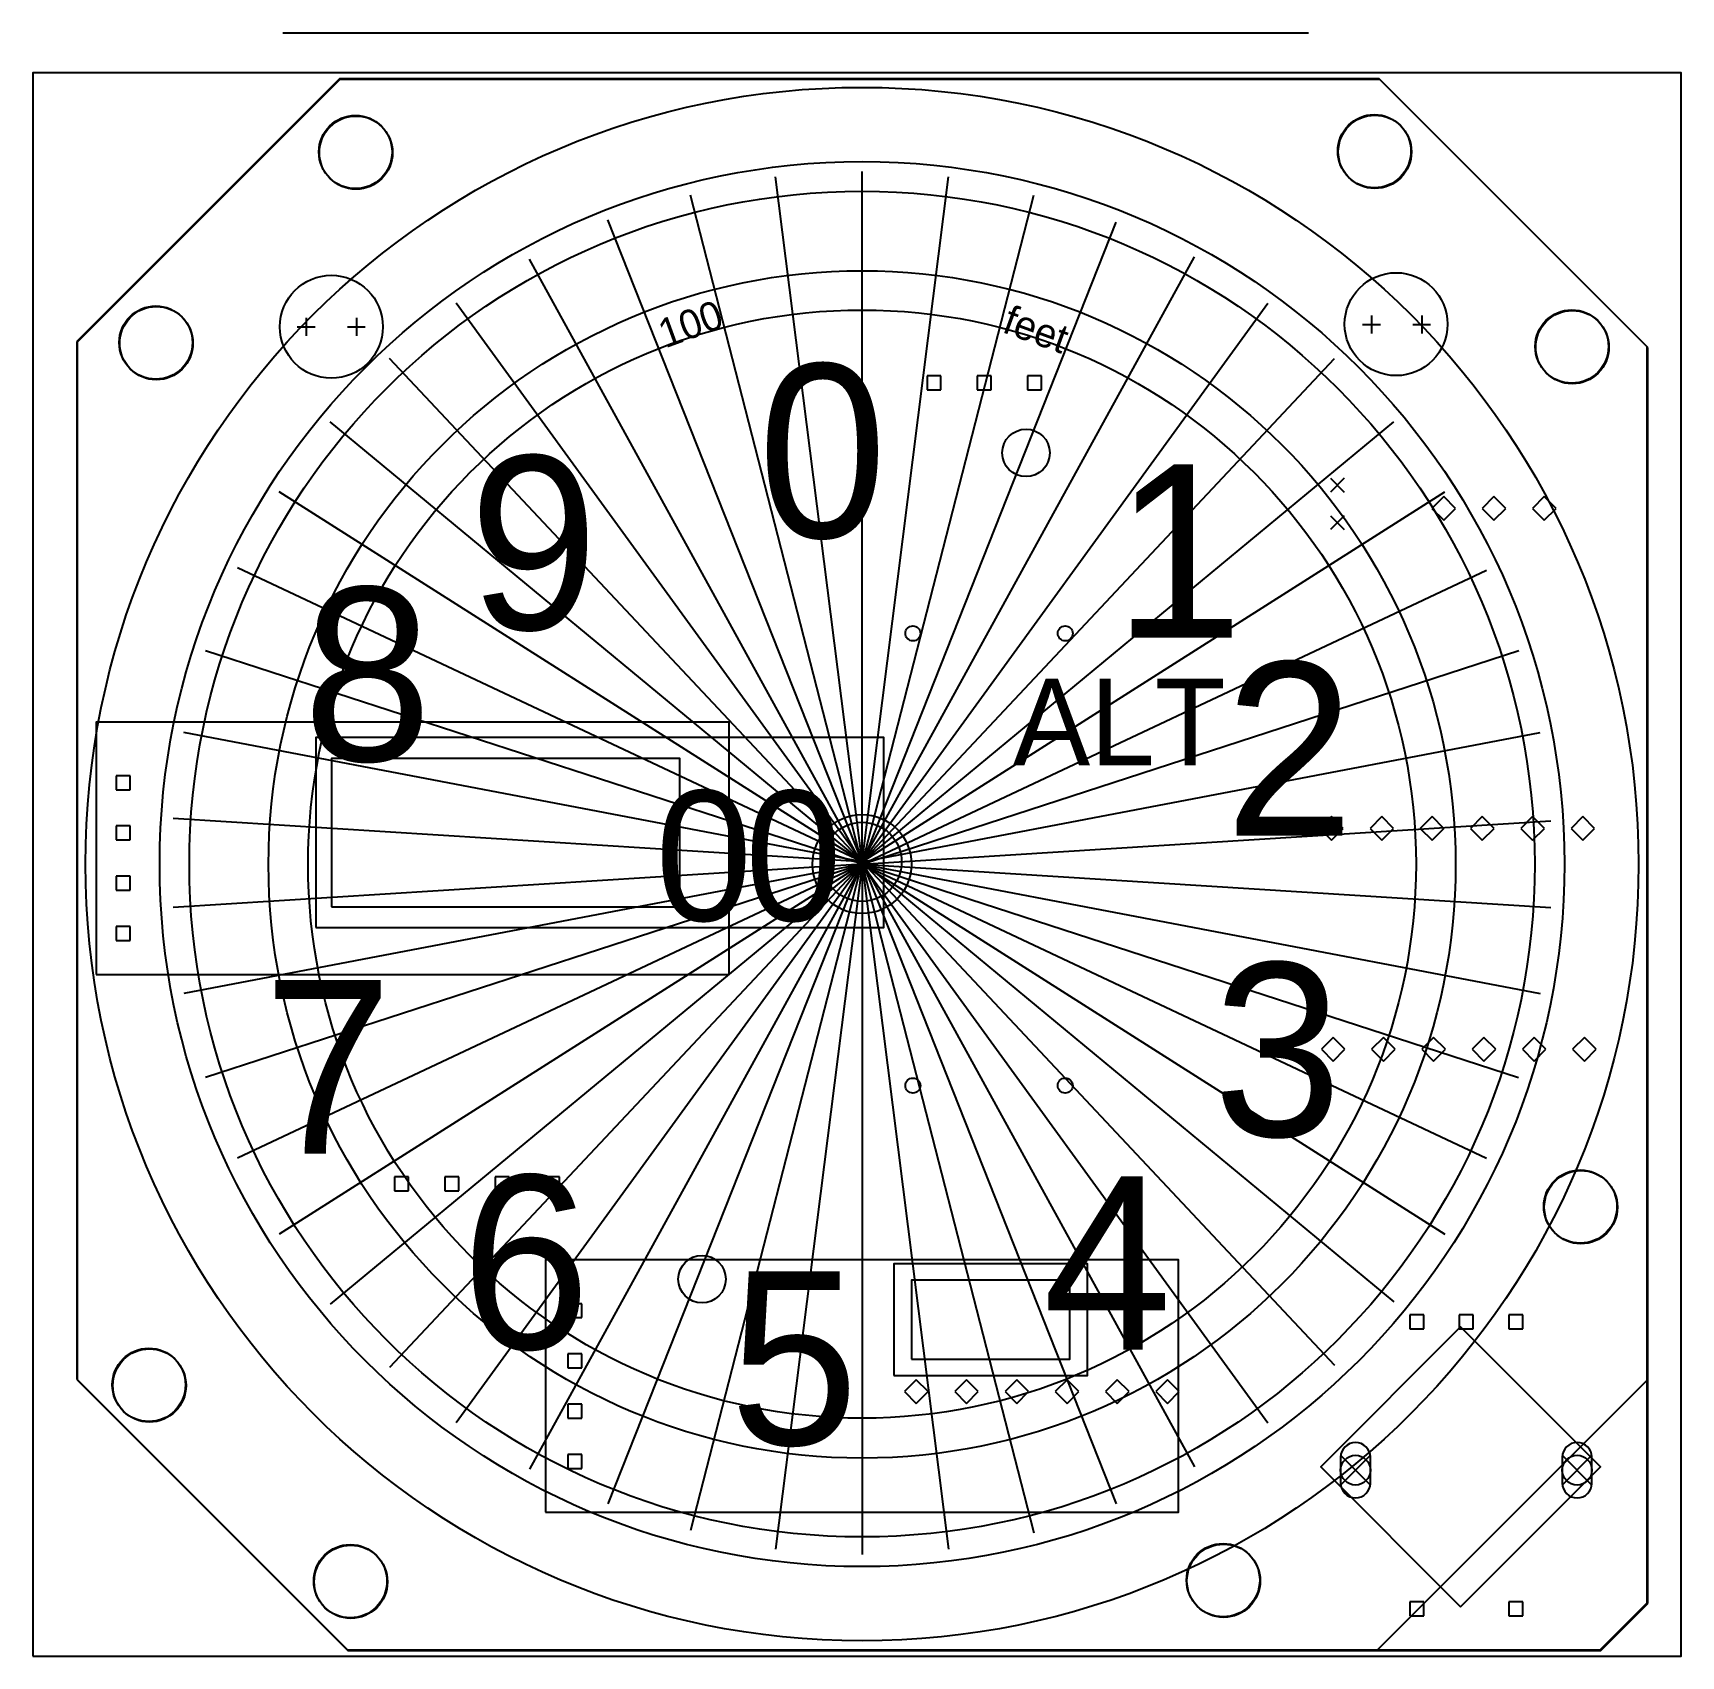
# Model space of a CAD drawing. Extents: x 18.1 to 101.4, y 115 to 197.
import ezdxf

# ---------------------------------------------------------------- set-up
doc = ezdxf.new("R2010")
doc.units = 0
doc.header["$LTSCALE"] = 2.97
doc.header["$MEASUREMENT"] = 0
doc.layers.get('0').update_dxf_attribs({"linetype": 'CONTINUOUS'})
for name, color, linetype in [('CAD_EDGE', 7, 'CONTINUOUS'), ('JET_RANGER_OUTLINE', 5, 'CONTINUOUS'), ('PCB_LAYOUT', 7, 'CONTINUOUS'), ('TEXT', 7, 'CONTINUOUS')]:
    doc.layers.add(name, color=color, linetype=linetype)
doc.styles.get("Standard").update_dxf_attribs({"font": 'txt.shx'})

msp = doc.modelspace()

# ---------------------------------------------------------------- linework, layer by layer
at = {"color": 9, "linetype": 'CONTINUOUS'}
for points in [[(30, 154.981, -1), (90, 154.981, -1)], [(32, 155, -1), (88, 155, -1)]]:
    msp.add_lwpolyline(points, format="xyb", close=True, dxfattribs=at)
at = {"layer": 'CAD_EDGE', "linetype": 'CONTINUOUS'}
for p, q in [((33.586, 194.685), (20.306, 181.405)), ((86.146, 194.685), (33.586, 194.685)), ((99.686, 181.145), (86.146, 194.685)), ((20.306, 181.405), (20.306, 128.975)), ((99.686, 117.665), (99.686, 181.145)), ((20.306, 128.975), (33.986, 115.295)), ((86.054, 115.295), (99.734, 128.975)), ((97.316, 115.295), (99.686, 117.665)), ((33.986, 115.295), (85.836, 115.295)), ((85.836, 115.295), (97.316, 115.295))]:
    msp.add_line(p, q, dxfattribs=at)
msp.add_lwpolyline([(58, 155.113, -1), (62, 155.113, -1)], format="xyb", close=True, dxfattribs=at)
msp.add_lwpolyline([(90.256, 117.474), (97.327, 124.545), (90.256, 131.616), (83.185, 124.545)], close=True, dxfattribs=at)
for centre in [(34.396, 190.985), (85.896, 191.025), (24.306, 181.355), (95.876, 181.155), (96.307, 137.694), (23.956, 128.685), (34.136, 118.765), (78.249, 118.815)]:
    msp.add_circle(centre, 1.85, dxfattribs=at)
at = {"layer": 'JET_RANGER_OUTLINE', "linetype": 'CONTINUOUS'}
for points in [[(18.095, 114.981), (101.396, 114.981), (101.396, 194.981), (18.095, 194.981)], [(62.5, 129.975), (70.5, 129.975), (70.5, 133.975), (62.5, 133.975)]]:
    msp.add_lwpolyline(points, close=True, dxfattribs=at)
for points in [[(20.75, 155, -1), (99.25, 155, -1)], [(30.577, 182.153, -1), (35.777, 182.153, -1)], [(84.393, 182.284, -1), (89.593, 182.284, -1)], [(57.5, 155, -1), (62.5, 155, -1)]]:
    msp.add_lwpolyline(points, format="xyb", close=True, dxfattribs=at)
at = {"layer": 'JET_RANGER_OUTLINE', "color": 2, "linetype": 'CONTINUOUS'}
msp.add_lwpolyline([(33.177, 152.839), (50.789, 152.839), (50.789, 160.339), (33.177, 160.339)], close=True, dxfattribs=at)
at = {"layer": 'PCB_LAYOUT', "linetype": 'CONTINUOUS'}
for p, q in [((30.718, 196.999), (82.568, 196.999)), ((33.612, 194.653), (20.332, 181.373)), ((86.172, 194.653), (33.612, 194.653)), ((99.712, 181.113), (86.172, 194.653)), ((31.902, 182.603), (31.902, 181.703)), ((34.442, 182.603), (34.442, 181.703)), ((85.75, 182.719), (85.75, 181.819)), ((88.29, 182.719), (88.29, 181.819)), ((31.452, 182.153), (32.352, 182.153)), ((33.992, 182.153), (34.892, 182.153)), ((85.3, 182.269), (86.2, 182.269)), ((87.84, 182.269), (88.74, 182.269)), ((20.332, 181.373), (20.332, 128.943)), ((99.712, 117.633), (99.712, 181.113)), ((63.991, 179.677), (63.284, 179.677)), ((63.284, 179.677), (63.284, 178.97)), ((63.991, 178.97), (63.991, 179.677)), ((66.531, 179.677), (65.824, 179.677)), ((65.824, 179.677), (65.824, 178.97)), ((66.531, 178.97), (66.531, 179.677)), ((69.071, 179.677), (68.364, 179.677)), ((68.364, 179.677), (68.364, 178.97)), ((69.071, 178.97), (69.071, 179.677)), ((63.284, 178.97), (63.991, 178.97)), ((65.824, 178.97), (66.531, 178.97)), ((68.364, 178.97), (69.071, 178.97)), ((83.672, 174.503), (84.372, 173.803)), ((84.372, 174.503), (83.672, 173.803)), ((89.402, 173.568), (88.807, 172.973)), ((89.997, 172.973), (89.402, 173.568)), ((91.942, 173.568), (91.347, 172.973)), ((92.537, 172.973), (91.942, 173.568)), ((94.482, 173.568), (93.887, 172.973)), ((95.077, 172.973), (94.482, 173.568)), ((83.672, 172.603), (84.372, 171.903)), ((84.372, 172.603), (83.672, 171.903)), ((88.807, 172.973), (89.402, 172.378)), ((89.402, 172.378), (89.997, 172.973)), ((91.347, 172.973), (91.942, 172.378)), ((91.942, 172.378), (92.537, 172.973)), ((93.887, 172.973), (94.482, 172.378)), ((94.482, 172.378), (95.077, 172.973)), ((23.006, 159.467), (22.299, 159.467)), ((22.299, 159.467), (22.299, 158.76)), ((23.006, 158.76), (23.006, 159.467)), ((22.299, 158.76), (23.006, 158.76)), ((23.006, 156.927), (22.299, 156.927)), ((22.299, 156.927), (22.299, 156.22)), ((23.006, 156.22), (23.006, 156.927)), ((83.732, 157.398), (83.137, 156.803)), ((83.137, 156.803), (83.732, 156.208)), ((84.327, 156.803), (83.732, 157.398)), ((83.732, 156.208), (84.327, 156.803)), ((86.272, 157.398), (85.677, 156.803)), ((85.677, 156.803), (86.272, 156.208)), ((86.867, 156.803), (86.272, 157.398)), ((86.272, 156.208), (86.867, 156.803)), ((88.812, 157.398), (88.217, 156.803)), ((88.217, 156.803), (88.812, 156.208)), ((89.407, 156.803), (88.812, 157.398)), ((88.812, 156.208), (89.407, 156.803)), ((91.352, 157.398), (90.757, 156.803)), ((90.757, 156.803), (91.352, 156.208)), ((91.947, 156.803), (91.352, 157.398)), ((91.352, 156.208), (91.947, 156.803)), ((93.892, 157.398), (93.297, 156.803)), ((93.297, 156.803), (93.892, 156.208)), ((94.487, 156.803), (93.892, 157.398)), ((93.892, 156.208), (94.487, 156.803)), ((96.432, 157.398), (95.837, 156.803)), ((95.837, 156.803), (96.432, 156.208)), ((97.027, 156.803), (96.432, 157.398)), ((96.432, 156.208), (97.027, 156.803)), ((22.299, 156.22), (23.006, 156.22)), ((23.006, 154.387), (22.299, 154.387)), ((22.299, 154.387), (22.299, 153.68)), ((23.006, 153.68), (23.006, 154.387)), ((22.299, 153.68), (23.006, 153.68)), ((23.006, 151.847), (22.299, 151.847)), ((22.299, 151.847), (22.299, 151.14)), ((23.006, 151.14), (23.006, 151.847)), ((22.299, 151.14), (23.006, 151.14)), ((83.812, 146.238), (83.217, 145.643)), ((84.407, 145.643), (83.812, 146.238)), ((86.352, 146.238), (85.757, 145.643)), ((86.947, 145.643), (86.352, 146.238)), ((88.892, 146.238), (88.297, 145.643)), ((89.487, 145.643), (88.892, 146.238)), ((91.432, 146.238), (90.837, 145.643)), ((92.027, 145.643), (91.432, 146.238)), ((93.972, 146.238), (93.377, 145.643)), ((94.567, 145.643), (93.972, 146.238)), ((96.512, 146.238), (95.917, 145.643)), ((97.107, 145.643), (96.512, 146.238)), ((83.217, 145.643), (83.812, 145.048)), ((83.812, 145.048), (84.407, 145.643)), ((85.757, 145.643), (86.352, 145.048)), ((86.352, 145.048), (86.947, 145.643)), ((88.297, 145.643), (88.892, 145.048)), ((88.892, 145.048), (89.487, 145.643)), ((90.837, 145.643), (91.432, 145.048)), ((91.432, 145.048), (92.027, 145.643)), ((93.377, 145.643), (93.972, 145.048)), ((93.972, 145.048), (94.567, 145.643)), ((95.917, 145.643), (96.512, 145.048)), ((96.512, 145.048), (97.107, 145.643)), ((37.082, 139.189), (36.375, 139.189)), ((36.375, 139.189), (36.375, 138.482)), ((37.082, 138.482), (37.082, 139.189)), ((39.622, 139.189), (38.915, 139.189)), ((38.915, 139.189), (38.915, 138.482)), ((39.622, 138.482), (39.622, 139.189)), ((42.162, 139.189), (41.455, 139.189)), ((41.455, 139.189), (41.455, 138.482)), ((42.162, 138.482), (42.162, 139.189)), ((44.702, 139.189), (43.995, 139.189)), ((43.995, 139.189), (43.995, 138.482)), ((44.702, 138.482), (44.702, 139.189)), ((36.375, 138.482), (37.082, 138.482)), ((38.915, 138.482), (39.622, 138.482)), ((41.455, 138.482), (42.162, 138.482)), ((43.995, 138.482), (44.702, 138.482)), ((45.836, 132.787), (45.129, 132.787)), ((45.129, 132.787), (45.129, 132.08)), ((45.836, 132.08), (45.836, 132.787)), ((45.129, 132.08), (45.836, 132.08)), ((88.396, 132.227), (87.689, 132.227)), ((87.689, 132.227), (87.689, 131.52)), ((88.396, 131.52), (88.396, 132.227)), ((90.896, 132.227), (90.189, 132.227)), ((90.189, 132.227), (90.189, 131.52)), ((90.896, 131.52), (90.896, 132.227)), ((93.396, 132.227), (92.689, 132.227)), ((92.689, 132.227), (92.689, 131.52)), ((93.396, 131.52), (93.396, 132.227)), ((87.689, 131.52), (88.396, 131.52)), ((90.189, 131.52), (90.896, 131.52)), ((92.689, 131.52), (93.396, 131.52)), ((45.836, 130.247), (45.129, 130.247)), ((45.129, 130.247), (45.129, 129.54)), ((45.836, 129.54), (45.836, 130.247)), ((45.129, 129.54), (45.836, 129.54)), ((20.332, 128.943), (34.012, 115.263)), ((62.742, 128.938), (62.147, 128.343)), ((62.147, 128.343), (62.742, 127.748)), ((63.337, 128.343), (62.742, 128.938)), ((62.742, 127.748), (63.337, 128.343)), ((65.282, 128.938), (64.687, 128.343)), ((64.687, 128.343), (65.282, 127.748)), ((65.877, 128.343), (65.282, 128.938)), ((65.282, 127.748), (65.877, 128.343)), ((67.822, 128.938), (67.227, 128.343)), ((67.227, 128.343), (67.822, 127.748)), ((68.417, 128.343), (67.822, 128.938)), ((67.822, 127.748), (68.417, 128.343)), ((70.362, 128.938), (69.767, 128.343)), ((69.767, 128.343), (70.362, 127.748)), ((70.957, 128.343), (70.362, 128.938)), ((70.362, 127.748), (70.957, 128.343)), ((72.902, 128.938), (72.307, 128.343)), ((72.307, 128.343), (72.902, 127.748)), ((73.497, 128.343), (72.902, 128.938)), ((72.902, 127.748), (73.497, 128.343)), ((75.442, 128.938), (74.847, 128.343)), ((74.847, 128.343), (75.442, 127.748)), ((76.037, 128.343), (75.442, 128.938)), ((75.442, 127.748), (76.037, 128.343)), ((45.836, 127.707), (45.129, 127.707)), ((45.129, 127.707), (45.129, 127)), ((45.836, 127), (45.836, 127.707)), ((45.129, 127), (45.836, 127)), ((45.836, 125.167), (45.129, 125.167)), ((45.129, 125.167), (45.129, 124.46)), ((45.836, 124.46), (45.836, 125.167)), ((84.192, 125.123), (85.692, 123.623)), ((85.692, 125.123), (84.192, 123.623)), ((84.192, 125.023), (84.192, 123.723)), ((85.692, 123.723), (85.692, 125.023)), ((95.392, 125.123), (96.892, 123.623)), ((96.892, 125.123), (95.392, 123.623)), ((95.392, 125.023), (95.392, 123.723)), ((96.892, 123.723), (96.892, 125.023)), ((45.129, 124.46), (45.836, 124.46)), ((88.396, 117.727), (87.689, 117.727)), ((87.689, 117.727), (87.689, 117.02)), ((88.396, 117.02), (88.396, 117.727)), ((93.396, 117.727), (92.689, 117.727)), ((92.689, 117.727), (92.689, 117.02)), ((93.396, 117.02), (93.396, 117.727)), ((97.342, 115.263), (99.712, 117.633)), ((87.689, 117.02), (88.396, 117.02)), ((92.689, 117.02), (93.396, 117.02)), ((34.012, 115.263), (85.862, 115.263)), ((85.862, 115.263), (97.342, 115.263))]:
    msp.add_line(p, q, dxfattribs=at)
for points in [[(67.088, 175.779, -1), (69.488, 175.779, -1)], [(50.713, 134.024, -1), (53.113, 134.024, -1)]]:
    msp.add_lwpolyline(points, format="xyb", close=True, dxfattribs=at)
for points in [[(21.289, 149.414), (53.289, 149.414), (53.289, 162.164), (21.289, 162.164)], [(44, 122.25), (76, 122.25), (76, 135), (44, 135)]]:
    msp.add_lwpolyline(points, close=True, dxfattribs=at)
for centre, radius in [((34.422, 190.953), 1.85), ((85.922, 190.993), 1.85), ((24.332, 181.323), 1.85), ((95.902, 181.123), 1.85), ((62.572, 166.658), 0.381), ((70.272, 166.658), 0.381), ((62.572, 143.808), 0.381), ((70.272, 143.808), 0.381), ((96.334, 137.662), 1.85), ((23.982, 128.653), 1.85), ((84.942, 124.373), 0.75), ((96.142, 124.373), 0.75), ((34.162, 118.733), 1.85), ((78.275, 118.783), 1.85)]:
    msp.add_circle(centre, radius, dxfattribs=at)
for centre, start, end in [((84.942, 125.023), 0, 180), ((96.142, 125.023), 0, 180), ((84.942, 123.723), 180, 0), ((96.142, 123.723), 180, 0)]:
    msp.add_arc(centre, 0.75, start, end, dxfattribs=at)
at = {"layer": 'TEXT', "linetype": 'CONTINUOUS'}
for p, q in [((60, 155.113), (60, 190.004)), ((60, 155.113), (55.627, 189.729)), ((60, 155.113), (64.373, 189.729)), ((60, 155), (51.323, 188.795)), ((60, 155), (68.677, 188.795)), ((60, 155.113), (47.156, 187.554)), ((60, 155), (72.844, 187.441)), ((60, 155), (43.191, 185.576)), ((60, 155.113), (76.809, 185.688)), ((60, 155.113), (39.491, 183.34)), ((60, 155.113), (80.509, 183.34)), ((60, 155.113), (36.115, 180.547)), ((60, 155.113), (83.885, 180.547)), ((60, 155.113), (33.116, 177.353)), ((60, 155.113), (86.884, 177.353)), ((60, 155.113), (30.54, 173.808)), ((60, 155.113), (89.46, 173.808)), ((60, 155.113), (28.429, 169.969)), ((60, 155), (91.571, 169.856)), ((60, 155), (26.816, 165.782)), ((60, 155), (93.202, 165.788)), ((60, 155.113), (25.727, 161.65)), ((60, 155.113), (94.273, 161.65)), ((60, 155.113), (25.178, 157.303)), ((60, 155), (94.822, 157.191)), ((60, 155), (25.178, 152.809)), ((60, 155), (25.727, 148.462)), ((60, 155), (26.816, 144.218)), ((60, 155), (28.429, 140.144)), ((60, 155), (30.54, 136.304)), ((60, 155), (33.116, 132.759)), ((60, 155), (36.115, 129.565)), ((60, 155), (39.491, 126.772)), ((60, 155), (43.191, 124.425)), ((60, 155.113), (47.156, 122.671)), ((60, 155.113), (51.323, 121.317)), ((60, 155), (55.627, 120.384)), ((60, 155.113), (72.844, 122.671)), ((60, 155.113), (76.809, 124.537)), ((60, 155.113), (83.885, 129.678)), ((60, 155.113), (86.884, 132.872)), ((60, 155), (94.273, 148.462)), ((60, 155), (68.677, 121.205)), ((60, 155), (91.571, 140.144)), ((60, 155), (64.373, 120.384)), ((60, 155), (94.822, 152.809)), ((60, 155), (89.46, 136.304)), ((60, 155), (60, 120.109)), ((60, 155), (80.509, 126.772)), ((60, 155), (93.184, 144.218))]:
    msp.add_line(p, q, dxfattribs=at)
for points in [[(24.5, 155, -1), (95.5, 155, -1)], [(26, 155, -1), (94, 155, -1)]]:
    msp.add_lwpolyline(points, format="xyb", close=True, dxfattribs=at)
for points in [[(32.4, 151.8), (61.1, 151.8), (61.1, 161.4), (32.4, 161.4)], [(61.6, 129.156), (71.4, 129.156), (71.4, 134.8), (61.6, 134.8)]]:
    msp.add_lwpolyline(points, close=True, dxfattribs=at)

# ---------------------------------------------------------------- texts
at = {"layer": 'TEXT', "char_height": 1.46145, "width": 18, "attachment_point": 5}
for s, insert, rotation in [('\\C7;\\fMS 33558|b0|i0|;\\H1.4614541038871;100', (51.333, 182.289), 20), ('\\C7;\\fMS 33558|b0|i0|;\\H1.4614541038871;feet', (68.8, 182.018), 340)]:
    msp.add_mtext(s, dxfattribs=dict(at, insert=insert, rotation=rotation))
at = {"layer": 'TEXT', "attachment_point": 5}
for s, insert, char_height, width in [('\\C7;\\fMS 33558|b0|i0|;\\H8.7684235822409;0', (58, 175.822), 8.76842, 4), ('\\C7;\\fMS 33558|b0|i0|;\\H8.7684235822409;9', (43.4, 171.178), 8.76842, 4), ('\\C7;\\fMS 33558|b0|i0|;\\H8.7684235822409;1', (76, 170.822), 8.76842, 4), ('\\C7;\\fMS 33558|b0|i0|;\\H8.7684235822409;8', (35, 164.533), 8.76842, 4), ('\\C7;\\fMS 33558|b0|i0|;\\H8.7684235822409;2', (81.6, 160.822), 8.76842, 4), ('\\C7;\\fMS 33558|b0|i0|;\\H4.3842619646341;ALT', (73, 162.178), 4.38426, 18), ('\\C7;\\fMS 33558|b0|i0|;\\H6.5763427734375;0', (52, 155.378), 6.57634, 4), ('\\C7;\\fMS 33558|b0|i0|;\\H6.5763427734375;0', (56.533, 155.378), 6.57634, 4), ('\\C7;\\fMS 33558|b0|i0|;\\H8.7684235822409;3', (81, 145.566), 8.76842, 4), ('\\C7;\\fMS 33558|b0|i0|;\\H8.7684235822409;7', (33, 144.756), 8.76842, 4), ('\\C7;\\fMS 33558|b0|i0|;\\H8.7684235822409;6', (43, 134.822), 8.76842, 4), ('\\C7;\\fMS 33558|b0|i0|;\\H8.7684235822409;4', (72.4, 134.844), 8.76842, 4), ('\\C7;\\fMS 33558|b0|i0|;\\H8.7684235822409;5', (56.566, 129.978), 8.76842, 4)]:
    msp.add_mtext(s, dxfattribs=dict(at, insert=insert, char_height=char_height, width=width))

doc.saveas('drawing.dxf')
